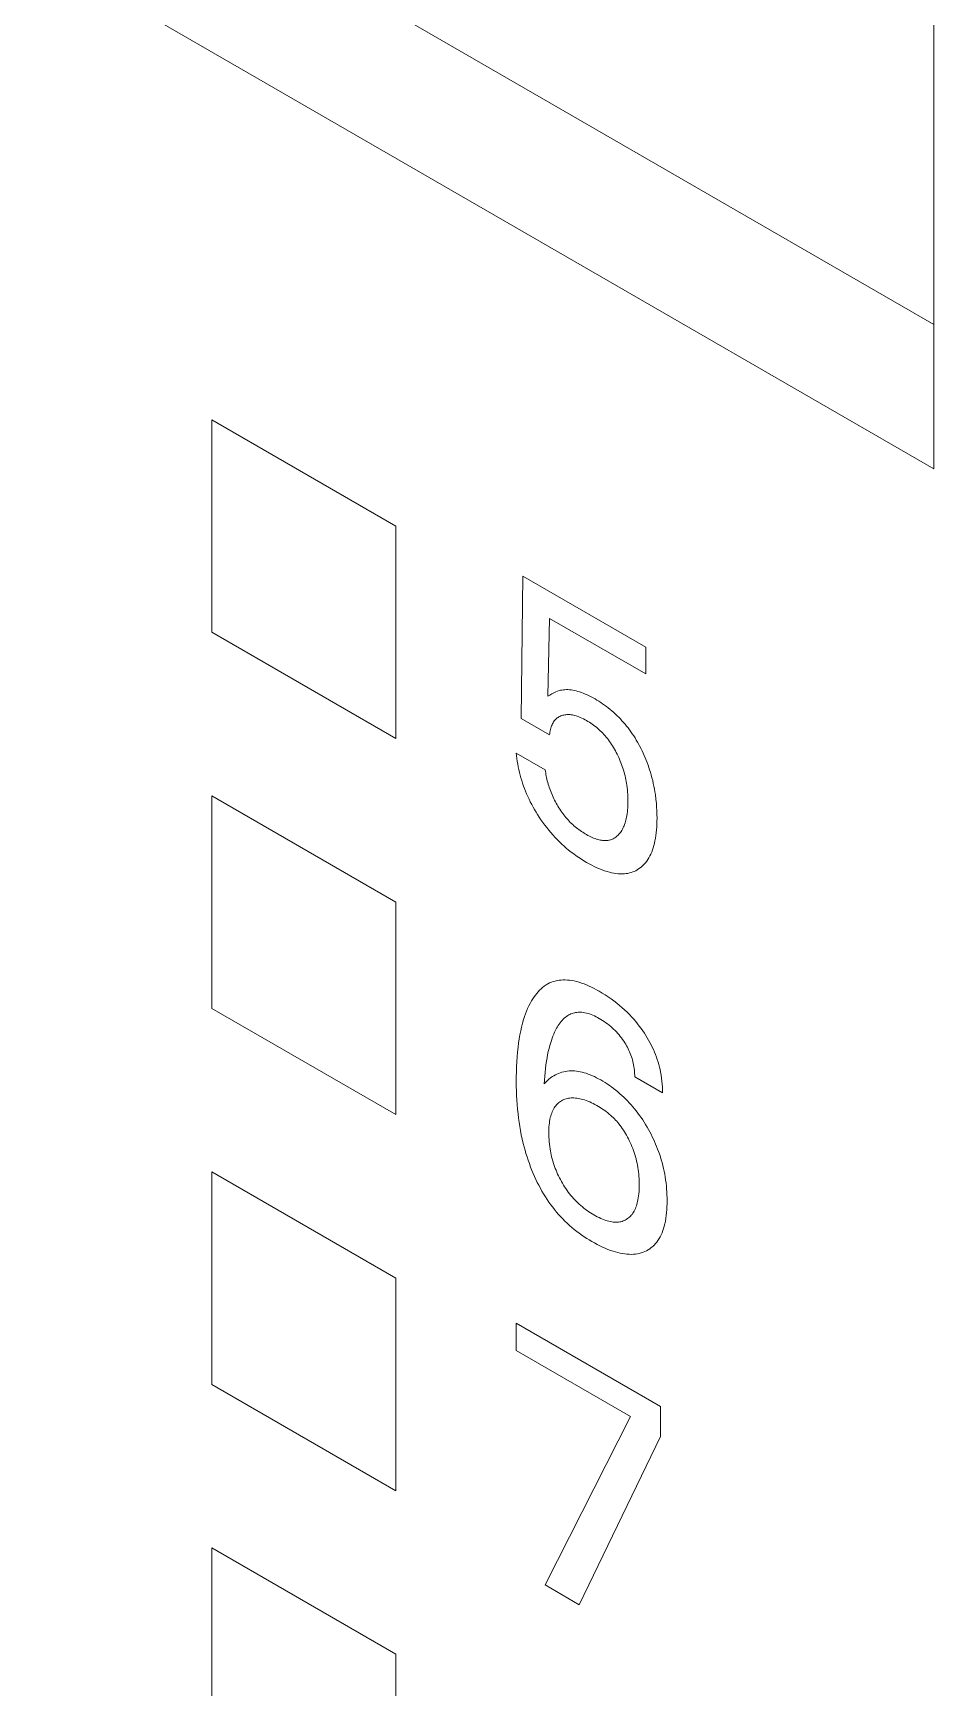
# Model space of a CAD drawing. Header units: inches. Extents: x 67578 to 72421, y -34894 to -31675.
# Drawn here: x 70354.64 to 70361.79, y -33409.98 to -33396.83 of the extents above; entities that cross this region are included whole.
import ezdxf

# ---------------------------------------------------------------- set-up
doc = ezdxf.new("R2010")
doc.units = ezdxf.units.IN
doc.header["$MEASUREMENT"] = 0

# ---------------------------------------------------------------- blocks, each defined once
blk = doc.blocks.new('ET200S')
at = {"lineweight": 0}
for p, q in [((96.5232, 6.1033), (96.5232, -33.0888)), ((88.587, -27.7864), (96.5232, -32.3683)), ((96.5232, -33.0888), (88.3207, -28.3532)), ((93.8362, -33.3746), (92.917, -32.8439)), ((92.917, -32.8439), (92.917, -33.9054)), ((93.8362, -34.4361), (93.8362, -33.3746)), ((94.4613, -34.3361), (94.4703, -33.6252)), ((94.4703, -33.6252), (95.0845, -33.9798)), ((94.6034, -33.8357), (94.5951, -34.225)), ((95.0845, -34.1134), (94.6034, -33.8357)), ((92.917, -33.9054), (93.8362, -34.4361)), ((95.0845, -33.9798), (95.0845, -34.1134)), ((94.6247, -34.2077), (94.6154, -34.2126)), ((94.6342, -34.2032), (94.6247, -34.2077)), ((94.6427, -34.1997), (94.6342, -34.2032)), ((94.6515, -34.1968), (94.6427, -34.1997)), ((94.6583, -34.195), (94.6515, -34.1968)), ((94.6654, -34.1936), (94.6583, -34.195)), ((94.6726, -34.1925), (94.6654, -34.1936)), ((94.6799, -34.1919), (94.6726, -34.1925)), ((94.6874, -34.1916), (94.6799, -34.1919)), ((94.695, -34.1917), (94.6874, -34.1916)), ((94.7028, -34.1921), (94.695, -34.1917)), ((94.711, -34.193), (94.7028, -34.1921)), ((94.7194, -34.1943), (94.711, -34.193)), ((94.7278, -34.1959), (94.7194, -34.1943)), ((94.7364, -34.198), (94.7278, -34.1959)), ((94.745, -34.2003), (94.7364, -34.198)), ((94.7537, -34.203), (94.745, -34.2003)), ((94.7624, -34.206), (94.7537, -34.203)), ((94.772, -34.2097), (94.7624, -34.206)), ((94.7817, -34.2137), (94.772, -34.2097)), ((94.6051, -34.2186), (94.5951, -34.225)), ((94.6154, -34.2126), (94.6051, -34.2186)), ((94.7914, -34.218), (94.7817, -34.2137)), ((94.8011, -34.2227), (94.7914, -34.218)), ((94.8108, -34.2277), (94.8011, -34.2227)), ((94.8206, -34.2329), (94.8108, -34.2277)), ((94.8304, -34.2384), (94.8206, -34.2329)), ((94.8399, -34.244), (94.8304, -34.2384)), ((94.8494, -34.2499), (94.8399, -34.244)), ((94.8589, -34.256), (94.8494, -34.2499)), ((94.8683, -34.2624), (94.8589, -34.256)), ((94.8778, -34.269), (94.8683, -34.2624)), ((94.8872, -34.2759), (94.8778, -34.269)), ((94.8966, -34.2831), (94.8872, -34.2759)), ((94.9059, -34.2906), (94.8966, -34.2831)), ((94.9152, -34.2983), (94.9059, -34.2906)), ((94.6034, -34.4181), (94.4613, -34.3361)), ((94.6113, -34.3782), (94.6135, -34.3723)), ((94.6135, -34.3723), (94.6157, -34.3669)), ((94.6157, -34.3669), (94.6182, -34.3618)), ((94.6182, -34.3618), (94.6209, -34.3569)), ((94.6209, -34.3569), (94.6238, -34.3523)), ((94.6238, -34.3523), (94.6269, -34.3479)), ((94.6269, -34.3479), (94.6302, -34.3438)), ((94.6302, -34.3438), (94.6338, -34.34)), ((94.6338, -34.34), (94.6376, -34.3365)), ((94.6376, -34.3365), (94.6416, -34.3332)), ((94.6416, -34.3332), (94.6458, -34.3303)), ((94.6458, -34.3303), (94.6502, -34.3276)), ((94.6502, -34.3276), (94.6547, -34.3252)), ((94.6547, -34.3252), (94.6594, -34.3232)), ((94.6594, -34.3232), (94.6643, -34.3213)), ((94.6643, -34.3213), (94.6691, -34.3198)), ((94.6691, -34.3198), (94.674, -34.3185)), ((94.674, -34.3185), (94.6791, -34.3175)), ((94.6791, -34.3175), (94.6843, -34.3168)), ((94.6843, -34.3168), (94.6896, -34.3163)), ((94.6896, -34.3163), (94.6949, -34.3161)), ((94.6949, -34.3161), (94.7004, -34.3162)), ((94.7004, -34.3162), (94.7061, -34.3165)), ((94.7061, -34.3165), (94.7119, -34.3172)), ((94.7119, -34.3172), (94.7177, -34.3181)), ((94.7177, -34.3181), (94.7237, -34.3193)), ((94.7237, -34.3193), (94.7296, -34.3208)), ((94.7296, -34.3208), (94.7357, -34.3225)), ((94.7357, -34.3225), (94.7418, -34.3244)), ((94.7418, -34.3244), (94.7494, -34.3272)), ((94.7494, -34.3272), (94.7571, -34.3303)), ((94.7571, -34.3303), (94.7649, -34.3338)), ((94.7649, -34.3338), (94.7727, -34.3376)), ((94.7727, -34.3376), (94.7805, -34.3417)), ((94.7805, -34.3417), (94.7883, -34.3461)), ((94.7883, -34.3461), (94.7953, -34.3502)), ((94.7953, -34.3502), (94.8023, -34.3546)), ((94.8023, -34.3546), (94.8093, -34.3592)), ((94.8093, -34.3592), (94.8163, -34.364)), ((94.8163, -34.364), (94.8233, -34.369)), ((94.8233, -34.369), (94.8302, -34.3743)), ((94.8302, -34.3743), (94.8371, -34.3798)), ((94.9243, -34.3064), (94.9152, -34.2983)), ((94.9326, -34.314), (94.9243, -34.3064)), ((94.9409, -34.3218), (94.9326, -34.314)), ((94.949, -34.3299), (94.9409, -34.3218)), ((94.9571, -34.3382), (94.949, -34.3299)), ((94.965, -34.3468), (94.9571, -34.3382)), ((94.9728, -34.3555), (94.965, -34.3468)), ((94.9805, -34.3645), (94.9728, -34.3555)), ((94.9881, -34.3737), (94.9805, -34.3645)), ((94.9955, -34.3831), (94.9881, -34.3737)), ((94.6034, -34.4181), (94.6041, -34.411)), ((94.6041, -34.411), (94.605, -34.4041)), ((94.605, -34.4041), (94.6062, -34.3973)), ((94.6062, -34.3973), (94.6077, -34.3907)), ((94.6077, -34.3907), (94.6094, -34.3844)), ((94.6094, -34.3844), (94.6113, -34.3782)), ((94.8371, -34.3798), (94.844, -34.3856)), ((94.844, -34.3856), (94.8508, -34.3916)), ((94.8508, -34.3916), (94.8569, -34.3973)), ((94.8569, -34.3973), (94.863, -34.4032)), ((94.863, -34.4032), (94.869, -34.4094)), ((94.869, -34.4094), (94.8749, -34.4157)), ((94.8749, -34.4157), (94.8808, -34.4222)), ((94.8808, -34.4222), (94.8865, -34.4289)), ((94.8865, -34.4289), (94.8921, -34.4358)), ((94.8921, -34.4358), (94.8975, -34.4428)), ((94.8975, -34.4428), (94.9029, -34.45)), ((94.9029, -34.45), (94.9081, -34.4575)), ((94.9081, -34.4575), (94.9132, -34.4651)), ((95.0028, -34.3927), (94.9955, -34.3831)), ((95.0099, -34.4026), (95.0028, -34.3927)), ((95.0168, -34.4126), (95.0099, -34.4026)), ((95.0236, -34.4228), (95.0168, -34.4126)), ((95.0302, -34.4331), (95.0236, -34.4228)), ((95.0366, -34.4436), (95.0302, -34.4331)), ((95.0428, -34.4542), (95.0366, -34.4436)), ((95.0488, -34.4649), (95.0428, -34.4542)), ((94.4372, -34.5088), (94.5823, -34.5926)), ((94.4372, -34.5088), (94.4385, -34.5222)), ((94.4385, -34.5222), (94.44, -34.5357)), ((94.44, -34.5357), (94.4419, -34.5494)), ((94.9132, -34.4651), (94.9182, -34.4729)), ((94.9182, -34.4729), (94.923, -34.4807)), ((94.923, -34.4807), (94.9276, -34.4887)), ((94.9276, -34.4887), (94.9321, -34.4968)), ((94.9321, -34.4968), (94.9365, -34.5049)), ((94.9365, -34.5049), (94.9406, -34.5131)), ((94.9406, -34.5131), (94.9446, -34.5214)), ((94.9446, -34.5214), (94.9488, -34.5303)), ((94.9488, -34.5303), (94.9528, -34.5393)), ((94.9528, -34.5393), (94.9565, -34.5483)), ((95.0546, -34.4757), (95.0488, -34.4649)), ((95.0603, -34.4866), (95.0546, -34.4757)), ((95.0657, -34.4975), (95.0603, -34.4866)), ((95.0712, -34.5092), (95.0657, -34.4975)), ((95.0765, -34.5209), (95.0712, -34.5092)), ((95.0815, -34.5327), (95.0765, -34.5209)), ((95.0863, -34.5445), (95.0815, -34.5327)), ((94.4419, -34.5494), (94.4442, -34.5632)), ((94.4442, -34.5632), (94.4468, -34.5772)), ((94.4468, -34.5772), (94.4497, -34.5912)), ((94.4497, -34.5912), (94.453, -34.6053)), ((94.453, -34.6053), (94.4566, -34.6195)), ((94.4566, -34.6195), (94.4603, -34.6329)), ((94.5831, -34.6001), (94.5823, -34.5926)), ((94.5841, -34.6077), (94.5831, -34.6001)), ((94.5853, -34.6154), (94.5841, -34.6077)), ((94.5867, -34.6232), (94.5853, -34.6154)), ((94.5883, -34.631), (94.5867, -34.6232)), ((94.9565, -34.5483), (94.9601, -34.5573)), ((94.9601, -34.5573), (94.9635, -34.5663)), ((94.9635, -34.5663), (94.9668, -34.5754)), ((94.9668, -34.5754), (94.9698, -34.5844)), ((94.9698, -34.5844), (94.9726, -34.5934)), ((94.9726, -34.5934), (94.9754, -34.603)), ((94.9754, -34.603), (94.978, -34.6125)), ((94.978, -34.6125), (94.9804, -34.622)), ((94.9804, -34.622), (94.9826, -34.6314)), ((95.0909, -34.5563), (95.0863, -34.5445)), ((95.0953, -34.5682), (95.0909, -34.5563)), ((95.0994, -34.58), (95.0953, -34.5682)), ((95.1033, -34.5918), (95.0994, -34.58)), ((95.107, -34.6037), (95.1033, -34.5918)), ((95.1112, -34.6179), (95.107, -34.6037)), ((95.115, -34.632), (95.1112, -34.6179)), ((94.4603, -34.6329), (94.4643, -34.6462)), ((94.4643, -34.6462), (94.4686, -34.6595)), ((94.4686, -34.6595), (94.4732, -34.6729)), ((94.4732, -34.6729), (94.4781, -34.6862)), ((94.4781, -34.6862), (94.4833, -34.6995)), ((94.4833, -34.6995), (94.4889, -34.7128)), ((94.5901, -34.639), (94.5883, -34.631)), ((94.592, -34.647), (94.5901, -34.639)), ((94.5942, -34.6551), (94.592, -34.647)), ((94.5965, -34.6632), (94.5942, -34.6551)), ((94.599, -34.6713), (94.5965, -34.6632)), ((94.6017, -34.6795), (94.599, -34.6713)), ((94.6045, -34.6876), (94.6017, -34.6795)), ((94.6076, -34.6958), (94.6045, -34.6876)), ((94.6107, -34.704), (94.6076, -34.6958)), ((94.6141, -34.7122), (94.6107, -34.704)), ((94.9826, -34.6314), (94.9846, -34.6409)), ((94.9846, -34.6409), (94.9864, -34.6502)), ((94.9864, -34.6502), (94.988, -34.6595)), ((94.988, -34.6595), (94.9894, -34.6688)), ((94.9894, -34.6688), (94.991, -34.6804)), ((94.991, -34.6804), (94.9922, -34.6918)), ((94.9922, -34.6918), (94.9933, -34.7032)), ((94.9933, -34.7032), (94.994, -34.7145)), ((95.1185, -34.6461), (95.115, -34.632)), ((95.1217, -34.6601), (95.1185, -34.6461)), ((95.1247, -34.6741), (95.1217, -34.6601)), ((95.1273, -34.688), (95.1247, -34.6741)), ((95.1297, -34.7018), (95.1273, -34.688)), ((95.1318, -34.7155), (95.1297, -34.7018)), ((93.8362, -35.2526), (92.917, -34.7219)), ((92.917, -34.7219), (92.917, -35.7833)), ((94.4889, -34.7128), (94.4947, -34.726)), ((94.4947, -34.726), (94.5009, -34.7392)), ((94.5009, -34.7392), (94.5073, -34.7523)), ((94.5073, -34.7523), (94.5141, -34.7653)), ((94.5141, -34.7653), (94.5211, -34.7781)), ((94.5211, -34.7781), (94.5283, -34.7909)), ((94.6176, -34.7203), (94.6141, -34.7122)), ((94.6212, -34.7284), (94.6176, -34.7203)), ((94.6249, -34.7362), (94.6212, -34.7284)), ((94.6288, -34.744), (94.6249, -34.7362)), ((94.6327, -34.7517), (94.6288, -34.744)), ((94.6368, -34.7593), (94.6327, -34.7517)), ((94.6411, -34.7668), (94.6368, -34.7593)), ((94.6454, -34.7743), (94.6411, -34.7668)), ((94.6499, -34.7817), (94.6454, -34.7743)), ((94.6545, -34.7889), (94.6499, -34.7817)), ((94.6593, -34.7961), (94.6545, -34.7889)), ((94.994, -34.7814), (94.9931, -34.7923)), ((94.994, -34.7145), (94.9946, -34.7256)), ((94.9946, -34.7702), (94.994, -34.7814)), ((94.9946, -34.7256), (94.9949, -34.7366)), ((94.9949, -34.7589), (94.9946, -34.7702)), ((94.9949, -34.7366), (94.995, -34.7475)), ((94.995, -34.7475), (94.9949, -34.7589)), ((95.1349, -34.7397), (95.1318, -34.7155)), ((95.1369, -34.7588), (95.1349, -34.7397)), ((95.1383, -34.7776), (95.1369, -34.7588)), ((95.1393, -34.7963), (95.1383, -34.7776)), ((94.5283, -34.7909), (94.5358, -34.8035)), ((94.5358, -34.8035), (94.5436, -34.816)), ((94.5436, -34.816), (94.5515, -34.8283)), ((94.5515, -34.8283), (94.5606, -34.8418)), ((94.5606, -34.8418), (94.57, -34.8551)), ((94.57, -34.8551), (94.5795, -34.8681)), ((94.5795, -34.8681), (94.5893, -34.8809)), ((94.6641, -34.8031), (94.6593, -34.7961)), ((94.669, -34.81), (94.6641, -34.8031)), ((94.6741, -34.8167), (94.669, -34.81)), ((94.6793, -34.8233), (94.6741, -34.8167)), ((94.6845, -34.8298), (94.6793, -34.8233)), ((94.6899, -34.836), (94.6845, -34.8298)), ((94.6956, -34.8423), (94.6899, -34.836)), ((94.7014, -34.8485), (94.6956, -34.8423)), ((94.7072, -34.8544), (94.7014, -34.8485)), ((94.7132, -34.8602), (94.7072, -34.8544)), ((94.7192, -34.8657), (94.7132, -34.8602)), ((94.7253, -34.8711), (94.7192, -34.8657)), ((94.7315, -34.8763), (94.7253, -34.8711)), ((94.9757, -34.8711), (94.973, -34.8775)), ((94.9783, -34.8644), (94.9757, -34.8711)), ((94.9806, -34.8575), (94.9783, -34.8644)), ((94.9828, -34.8504), (94.9806, -34.8575)), ((94.9847, -34.8432), (94.9828, -34.8504)), ((94.9865, -34.8358), (94.9847, -34.8432)), ((94.9881, -34.8282), (94.9865, -34.8358)), ((94.9895, -34.8205), (94.9881, -34.8282)), ((94.9909, -34.8113), (94.9895, -34.8205)), ((94.9921, -34.8019), (94.9909, -34.8113)), ((94.9931, -34.7923), (94.9921, -34.8019)), ((95.1387, -34.8774), (95.1395, -34.8628)), ((95.1399, -34.8148), (95.1393, -34.7963)), ((95.1395, -34.8628), (95.1399, -34.848)), ((95.1401, -34.833), (95.1399, -34.8148)), ((95.1399, -34.848), (95.1401, -34.833)), ((94.5893, -34.8809), (94.5993, -34.8934)), ((94.5993, -34.8934), (94.6095, -34.9055)), ((94.6095, -34.9055), (94.6199, -34.9174)), ((94.6199, -34.9174), (94.6308, -34.9293)), ((94.6308, -34.9293), (94.6418, -34.9408)), ((94.6418, -34.9408), (94.653, -34.9519)), ((94.653, -34.9519), (94.6643, -34.9627)), ((94.7377, -34.8814), (94.7315, -34.8763)), ((94.7439, -34.8862), (94.7377, -34.8814)), ((94.7502, -34.8909), (94.7439, -34.8862)), ((94.7565, -34.8954), (94.7502, -34.8909)), ((94.7629, -34.8997), (94.7565, -34.8954)), ((94.7692, -34.9039), (94.7629, -34.8997)), ((94.7756, -34.9079), (94.7692, -34.9039)), ((94.7819, -34.9118), (94.7756, -34.9079)), ((94.7883, -34.9155), (94.7819, -34.9118)), ((94.7954, -34.9194), (94.7883, -34.9155)), ((94.8025, -34.9232), (94.7954, -34.9194)), ((94.8096, -34.9267), (94.8025, -34.9232)), ((94.8166, -34.93), (94.8096, -34.9267)), ((94.8236, -34.933), (94.8166, -34.93)), ((94.8306, -34.9357), (94.8236, -34.933)), ((94.8375, -34.9381), (94.8306, -34.9357)), ((94.8444, -34.9403), (94.8375, -34.9381)), ((94.8512, -34.9421), (94.8444, -34.9403)), ((94.8567, -34.9433), (94.8512, -34.9421)), ((94.8623, -34.9442), (94.8567, -34.9433)), ((94.8677, -34.945), (94.8623, -34.9442)), ((94.8731, -34.9455), (94.8677, -34.945)), ((94.8784, -34.9457), (94.8731, -34.9455)), ((94.8837, -34.9457), (94.8784, -34.9457)), ((94.8888, -34.9454), (94.8837, -34.9457)), ((94.8938, -34.9449), (94.8888, -34.9454)), ((94.8987, -34.9441), (94.8938, -34.9449)), ((94.9036, -34.9431), (94.8987, -34.9441)), ((94.9083, -34.9417), (94.9036, -34.9431)), ((94.913, -34.9401), (94.9083, -34.9417)), ((94.9175, -34.9382), (94.913, -34.9401)), ((94.9219, -34.9361), (94.9175, -34.9382)), ((94.9261, -34.9337), (94.9219, -34.9361)), ((94.9302, -34.9311), (94.9261, -34.9337)), ((94.9342, -34.9282), (94.9302, -34.9311)), ((94.9381, -34.9252), (94.9342, -34.9282)), ((94.9418, -34.9219), (94.9381, -34.9252)), ((94.9454, -34.9185), (94.9418, -34.9219)), ((94.9495, -34.9142), (94.9454, -34.9185)), ((94.9534, -34.9096), (94.9495, -34.9142)), ((94.9571, -34.9049), (94.9534, -34.9096)), ((94.9607, -34.8998), (94.9571, -34.9049)), ((94.964, -34.8946), (94.9607, -34.8998)), ((94.9672, -34.8891), (94.964, -34.8946)), ((94.9702, -34.8834), (94.9672, -34.8891)), ((94.973, -34.8775), (94.9702, -34.8834)), ((95.1273, -34.9587), (95.1299, -34.9469)), ((95.1299, -34.9469), (95.1324, -34.9336)), ((95.1324, -34.9336), (95.1345, -34.9199)), ((95.1345, -34.9199), (95.1363, -34.906)), ((95.1363, -34.906), (95.1377, -34.8919)), ((95.1377, -34.8919), (95.1387, -34.8774)), ((94.6643, -34.9627), (94.6757, -34.9731)), ((94.6757, -34.9731), (94.6872, -34.9831)), ((94.6872, -34.9831), (94.6988, -34.9928)), ((94.6988, -34.9928), (94.7115, -35.0028)), ((94.7115, -35.0028), (94.7242, -35.0124)), ((94.7242, -35.0124), (94.7369, -35.0216)), ((94.7369, -35.0216), (94.7497, -35.0304)), ((94.7497, -35.0304), (94.7626, -35.0387)), ((95.0941, -35.0402), (95.0993, -35.0317)), ((95.0993, -35.0317), (95.1044, -35.0224)), ((95.1044, -35.0224), (95.1091, -35.0127)), ((95.1091, -35.0127), (95.1135, -35.0026)), ((95.1135, -35.0026), (95.1174, -34.9921)), ((95.1174, -34.9921), (95.1211, -34.9813)), ((95.1211, -34.9813), (95.1244, -34.9701)), ((95.1244, -34.9701), (95.1273, -34.9587)), ((94.7626, -35.0387), (94.7754, -35.0467)), ((94.7754, -35.0467), (94.7883, -35.0544)), ((94.7883, -35.0544), (94.8012, -35.0617)), ((94.8012, -35.0617), (94.8141, -35.0686)), ((94.8141, -35.0686), (94.827, -35.0751)), ((94.827, -35.0751), (94.8398, -35.0811)), ((94.8398, -35.0811), (94.8527, -35.0867)), ((94.8527, -35.0867), (94.8654, -35.0918)), ((94.8654, -35.0918), (94.8781, -35.0964)), ((94.8781, -35.0964), (94.8907, -35.1005)), ((94.8907, -35.1005), (94.902, -35.1036)), ((94.902, -35.1036), (94.9132, -35.1063)), ((94.9132, -35.1063), (94.9243, -35.1085)), ((94.9243, -35.1085), (94.9352, -35.1102)), ((94.9352, -35.1102), (94.9461, -35.1114)), ((94.9461, -35.1114), (94.9567, -35.112)), ((94.9567, -35.112), (94.9671, -35.112)), ((94.9671, -35.112), (94.9774, -35.1115)), ((94.9774, -35.1115), (94.9861, -35.1105)), ((94.9861, -35.1105), (94.9946, -35.1091)), ((94.9946, -35.1091), (95.0029, -35.1073)), ((95.0029, -35.1073), (95.011, -35.105)), ((95.011, -35.105), (95.0189, -35.1023)), ((95.0189, -35.1023), (95.0266, -35.0992)), ((95.0266, -35.0992), (95.0341, -35.0957)), ((95.0341, -35.0957), (95.0414, -35.0917)), ((95.0414, -35.0917), (95.0484, -35.0873)), ((95.0484, -35.0873), (95.0559, -35.082)), ((95.0559, -35.082), (95.0631, -35.0762)), ((95.0631, -35.0762), (95.0699, -35.0699)), ((95.0699, -35.0699), (95.0765, -35.0631)), ((95.0765, -35.0631), (95.0827, -35.0559)), ((95.0827, -35.0559), (95.0886, -35.0482)), ((95.0886, -35.0482), (95.0941, -35.0402)), ((93.8362, -36.314), (93.8362, -35.2526)), ((94.5535, -35.6925), (94.5462, -35.7002)), ((94.5611, -35.6852), (94.5535, -35.6925)), ((94.569, -35.6784), (94.5611, -35.6852)), ((94.5772, -35.6721), (94.569, -35.6784)), ((94.5858, -35.6664), (94.5772, -35.6721)), ((94.5947, -35.6612), (94.5858, -35.6664)), ((94.6039, -35.6565), (94.5947, -35.6612)), ((94.6127, -35.6528), (94.6039, -35.6565)), ((94.6219, -35.6495), (94.6127, -35.6528)), ((94.6313, -35.6468), (94.6219, -35.6495)), ((94.641, -35.6446), (94.6313, -35.6468)), ((94.6509, -35.643), (94.641, -35.6446)), ((94.661, -35.6418), (94.6509, -35.643)), ((94.6713, -35.6413), (94.661, -35.6418)), ((94.6818, -35.6412), (94.6713, -35.6413)), ((94.6925, -35.6417), (94.6818, -35.6412)), ((94.7034, -35.6427), (94.6925, -35.6417)), ((94.7144, -35.6442), (94.7034, -35.6427)), ((94.7264, -35.6465), (94.7144, -35.6442)), ((94.7385, -35.6494), (94.7264, -35.6465)), ((94.7508, -35.6529), (94.7385, -35.6494)), ((94.7632, -35.6569), (94.7508, -35.6529)), ((94.7756, -35.6614), (94.7632, -35.6569)), ((94.7882, -35.6664), (94.7756, -35.6614)), ((94.8008, -35.6719), (94.7882, -35.6664)), ((94.8134, -35.6779), (94.8008, -35.6719)), ((94.8261, -35.6842), (94.8134, -35.6779)), ((94.8387, -35.6909), (94.8261, -35.6842)), ((94.8514, -35.698), (94.8387, -35.6909)), ((94.8662, -35.7067), (94.8514, -35.698)), ((94.4999, -35.7711), (94.494, -35.7839)), ((94.5062, -35.7586), (94.4999, -35.7711)), ((94.5129, -35.7465), (94.5062, -35.7586)), ((94.5199, -35.7349), (94.5129, -35.7465)), ((94.5261, -35.7257), (94.5199, -35.7349)), ((94.5325, -35.7168), (94.5261, -35.7257)), ((94.5392, -35.7083), (94.5325, -35.7168)), ((94.5462, -35.7002), (94.5392, -35.7083)), ((94.881, -35.7159), (94.8662, -35.7067)), ((94.8958, -35.7256), (94.881, -35.7159)), ((94.9104, -35.7358), (94.8958, -35.7256)), ((94.9251, -35.7465), (94.9104, -35.7358)), ((94.9396, -35.7577), (94.9251, -35.7465)), ((94.9525, -35.7682), (94.9396, -35.7577)), ((94.9652, -35.7791), (94.9525, -35.7682)), ((94.9779, -35.7905), (94.9652, -35.7791)), ((92.917, -35.7833), (93.8362, -36.314)), ((94.4687, -35.8576), (94.4639, -35.8767)), ((94.474, -35.839), (94.4687, -35.8576)), ((94.4785, -35.8247), (94.474, -35.839)), ((94.4833, -35.8108), (94.4785, -35.8247)), ((94.4885, -35.7972), (94.4833, -35.8108)), ((94.494, -35.7839), (94.4885, -35.7972)), ((94.647, -35.8685), (94.6514, -35.8619)), ((94.6514, -35.8619), (94.656, -35.8555)), ((94.656, -35.8555), (94.6608, -35.8493)), ((94.6608, -35.8493), (94.6658, -35.8435)), ((94.6658, -35.8435), (94.6711, -35.8379)), ((94.6711, -35.8379), (94.6766, -35.8327)), ((94.6766, -35.8327), (94.6823, -35.8278)), ((94.6823, -35.8278), (94.6882, -35.8233)), ((94.6882, -35.8233), (94.6944, -35.8192)), ((94.6944, -35.8192), (94.6995, -35.8162)), ((94.6995, -35.8162), (94.7048, -35.8134)), ((94.7048, -35.8134), (94.7102, -35.811)), ((94.7102, -35.811), (94.7158, -35.8088)), ((94.7158, -35.8088), (94.7215, -35.8069)), ((94.7215, -35.8069), (94.7274, -35.8054)), ((94.7274, -35.8054), (94.7334, -35.8041)), ((94.7334, -35.8041), (94.7396, -35.8032)), ((94.7396, -35.8032), (94.7458, -35.8026)), ((94.7458, -35.8026), (94.7522, -35.8023)), ((94.7522, -35.8023), (94.7587, -35.8024)), ((94.7587, -35.8024), (94.7653, -35.8028)), ((94.7653, -35.8028), (94.7728, -35.8037)), ((94.7728, -35.8037), (94.7803, -35.805)), ((94.7803, -35.805), (94.788, -35.8068)), ((94.788, -35.8068), (94.7957, -35.8089)), ((94.7957, -35.8089), (94.8036, -35.8114)), ((94.8036, -35.8114), (94.8114, -35.8143)), ((94.8114, -35.8143), (94.8194, -35.8175)), ((94.8194, -35.8175), (94.8274, -35.821)), ((94.8274, -35.821), (94.8354, -35.8249)), ((94.8354, -35.8249), (94.8434, -35.829)), ((94.8434, -35.829), (94.8514, -35.8334)), ((94.8514, -35.8334), (94.8599, -35.8384)), ((94.8599, -35.8384), (94.8683, -35.8436)), ((94.8683, -35.8436), (94.8767, -35.8492)), ((94.8767, -35.8492), (94.8851, -35.8551)), ((94.8851, -35.8551), (94.8934, -35.8612)), ((94.8934, -35.8612), (94.9017, -35.8678)), ((94.9904, -35.8023), (94.9779, -35.7905)), ((95.0027, -35.8146), (94.9904, -35.8023)), ((95.0148, -35.8274), (95.0027, -35.8146)), ((95.0243, -35.838), (95.0148, -35.8274)), ((95.0335, -35.8488), (95.0243, -35.838)), ((95.0427, -35.86), (95.0335, -35.8488)), ((95.0516, -35.8714), (95.0427, -35.86)), ((94.4522, -35.9362), (94.4491, -35.9568)), ((94.4556, -35.916), (94.4522, -35.9362)), ((94.4595, -35.8962), (94.4556, -35.916)), ((94.4639, -35.8767), (94.4595, -35.8962)), ((94.609, -35.9543), (94.6126, -35.9433)), ((94.6126, -35.9433), (94.6163, -35.9325)), ((94.6163, -35.9325), (94.6203, -35.922)), ((94.6203, -35.922), (94.6245, -35.9117)), ((94.6245, -35.9117), (94.6289, -35.9017)), ((94.6289, -35.9017), (94.6337, -35.8919)), ((94.6337, -35.8919), (94.6387, -35.8825)), ((94.6387, -35.8825), (94.6427, -35.8754)), ((94.6427, -35.8754), (94.647, -35.8685)), ((94.9017, -35.8678), (94.909, -35.8738)), ((94.909, -35.8738), (94.9163, -35.8801)), ((94.9163, -35.8801), (94.9234, -35.8868)), ((94.9234, -35.8868), (94.9305, -35.8936)), ((94.9305, -35.8936), (94.9375, -35.9008)), ((94.9375, -35.9008), (94.9443, -35.9083)), ((94.9443, -35.9083), (94.9505, -35.9155)), ((94.9505, -35.9155), (94.9566, -35.923)), ((94.9566, -35.923), (94.9625, -35.9307)), ((94.9625, -35.9307), (94.9683, -35.9386)), ((94.9683, -35.9386), (94.9739, -35.9467)), ((95.0603, -35.8831), (95.0516, -35.8714)), ((95.0687, -35.895), (95.0603, -35.8831)), ((95.0769, -35.9072), (95.0687, -35.895)), ((95.0842, -35.9185), (95.0769, -35.9072)), ((95.0912, -35.93), (95.0842, -35.9185)), ((95.098, -35.9416), (95.0912, -35.93)), ((95.1045, -35.9534), (95.098, -35.9416)), ((94.4417, -36.0256), (94.44, -36.0501)), ((94.4438, -36.0015), (94.4417, -36.0256)), ((94.4464, -35.9776), (94.4438, -36.0015)), ((94.4491, -35.9568), (94.4464, -35.9776)), ((94.5909, -36.0309), (94.5939, -36.015)), ((94.5939, -36.015), (94.5972, -35.9994)), ((94.5972, -35.9994), (94.6008, -35.9841)), ((94.6008, -35.9841), (94.6048, -35.969)), ((94.6048, -35.969), (94.609, -35.9543)), ((94.9739, -35.9467), (94.9792, -35.9549)), ((94.9792, -35.9549), (94.9838, -35.9623)), ((94.9838, -35.9623), (94.9881, -35.9698)), ((94.9881, -35.9698), (94.9923, -35.9775)), ((94.9923, -35.9775), (94.9962, -35.9851)), ((94.9962, -35.9851), (95, -35.9929)), ((95, -35.9929), (95.0035, -36.0007)), ((95.0035, -36.0007), (95.0068, -36.0086)), ((95.0068, -36.0086), (95.0099, -36.0167)), ((95.0099, -36.0167), (95.0128, -36.0248)), ((95.0128, -36.0248), (95.0154, -36.033)), ((95.1107, -35.9653), (95.1045, -35.9534)), ((95.1166, -35.9773), (95.1107, -35.9653)), ((95.1222, -35.9893), (95.1166, -35.9773)), ((95.1275, -36.0015), (95.1222, -35.9893)), ((95.1325, -36.0139), (95.1275, -36.0015)), ((95.1371, -36.0263), (95.1325, -36.0139)), ((95.1414, -36.0388), (95.1371, -36.0263)), ((94.4378, -36.0999), (94.4373, -36.1252)), ((94.4387, -36.0749), (94.4378, -36.0999)), ((94.44, -36.0501), (94.4387, -36.0749)), ((94.5792, -36.1221), (94.581, -36.103)), ((94.581, -36.103), (94.5831, -36.0841)), ((94.5831, -36.0841), (94.5855, -36.0654)), ((94.5855, -36.0654), (94.5882, -36.047)), ((94.5882, -36.047), (94.5909, -36.0309)), ((94.6406, -36.1113), (94.6326, -36.1152)), ((94.6487, -36.1078), (94.6406, -36.1113)), ((94.657, -36.1047), (94.6487, -36.1078)), ((94.6655, -36.102), (94.657, -36.1047)), ((94.6743, -36.0997), (94.6655, -36.102)), ((94.6832, -36.0979), (94.6743, -36.0997)), ((94.6918, -36.0966), (94.6832, -36.0979)), ((94.7006, -36.0957), (94.6918, -36.0966)), ((94.7096, -36.0953), (94.7006, -36.0957)), ((94.7187, -36.0953), (94.7096, -36.0953)), ((94.7279, -36.0957), (94.7187, -36.0953)), ((94.7373, -36.0966), (94.7279, -36.0957)), ((94.7468, -36.0979), (94.7373, -36.0966)), ((94.7564, -36.0996), (94.7468, -36.0979)), ((94.7662, -36.1018), (94.7564, -36.0996)), ((94.7762, -36.1045), (94.7662, -36.1018)), ((94.7864, -36.1076), (94.7762, -36.1045)), ((94.7966, -36.1112), (94.7864, -36.1076)), ((94.8069, -36.1152), (94.7966, -36.1112)), ((95.0154, -36.033), (95.0177, -36.0411)), ((95.0177, -36.0411), (95.0198, -36.0492)), ((95.0198, -36.0492), (95.0217, -36.0573)), ((95.0217, -36.0573), (95.0233, -36.0653)), ((95.0233, -36.0653), (95.0249, -36.0742)), ((95.0249, -36.0742), (95.0262, -36.083)), ((95.0262, -36.083), (95.0272, -36.0917)), ((95.0272, -36.0917), (95.028, -36.1003)), ((95.028, -36.1003), (95.0285, -36.1087)), ((95.0285, -36.1087), (95.0288, -36.117)), ((95.1454, -36.0513), (95.1414, -36.0388)), ((95.149, -36.0637), (95.1454, -36.0513)), ((95.1522, -36.0762), (95.149, -36.0637)), ((95.1552, -36.0885), (95.1522, -36.0762)), ((95.1578, -36.1009), (95.1552, -36.0885)), ((95.1607, -36.1164), (95.1578, -36.1009)), ((94.4373, -36.1252), (94.4372, -36.1507)), ((94.4372, -36.1507), (94.4374, -36.173)), ((94.4374, -36.173), (94.4379, -36.1954)), ((94.5763, -36.1607), (94.5776, -36.1413)), ((94.5811, -36.1549), (94.5763, -36.1607)), ((94.5776, -36.1413), (94.5792, -36.1221)), ((94.5861, -36.1494), (94.5811, -36.1549)), ((94.5974, -36.1389), (94.5861, -36.1494)), ((94.6101, -36.129), (94.5974, -36.1389)), ((94.6174, -36.124), (94.6101, -36.129)), ((94.6249, -36.1194), (94.6174, -36.124)), ((94.6326, -36.1152), (94.6249, -36.1194)), ((94.8172, -36.1196), (94.8069, -36.1152)), ((94.8276, -36.1243), (94.8172, -36.1196)), ((94.8381, -36.1295), (94.8276, -36.1243)), ((94.8485, -36.1349), (94.8381, -36.1295)), ((94.8589, -36.1407), (94.8485, -36.1349)), ((94.8697, -36.147), (94.8589, -36.1407)), ((94.8805, -36.1536), (94.8697, -36.147)), ((94.8913, -36.1605), (94.8805, -36.1536)), ((94.902, -36.1678), (94.8913, -36.1605)), ((94.9127, -36.1754), (94.902, -36.1678)), ((94.9234, -36.1834), (94.9127, -36.1754)), ((94.934, -36.1917), (94.9234, -36.1834)), ((94.9445, -36.2003), (94.934, -36.1917)), ((95.0288, -36.117), (95.0288, -36.1251)), ((95.1679, -36.2054), (95.0288, -36.1251)), ((95.1631, -36.1319), (95.1607, -36.1164)), ((95.165, -36.1471), (95.1631, -36.1319)), ((95.1664, -36.1621), (95.165, -36.1471)), ((95.1673, -36.1768), (95.1664, -36.1621)), ((95.1678, -36.1913), (95.1673, -36.1768)), ((95.1679, -36.2054), (95.1678, -36.1913)), ((94.4379, -36.1954), (94.4388, -36.2181)), ((94.4388, -36.2181), (94.44, -36.2409)), ((94.44, -36.2409), (94.4415, -36.2639)), ((94.4415, -36.2639), (94.4435, -36.2871)), ((94.6265, -36.2807), (94.6303, -36.2749)), ((94.6303, -36.2749), (94.6343, -36.2696)), ((94.6343, -36.2696), (94.6386, -36.2646)), ((94.6386, -36.2646), (94.6431, -36.26)), ((94.6431, -36.26), (94.6478, -36.2557)), ((94.6478, -36.2557), (94.6527, -36.2517)), ((94.6527, -36.2517), (94.6579, -36.2481)), ((94.6579, -36.2481), (94.6632, -36.2448)), ((94.6632, -36.2448), (94.6688, -36.2418)), ((94.6688, -36.2418), (94.6744, -36.2392)), ((94.6744, -36.2392), (94.6802, -36.237)), ((94.6802, -36.237), (94.6862, -36.235)), ((94.6862, -36.235), (94.6924, -36.2334)), ((94.6924, -36.2334), (94.6987, -36.2322)), ((94.6987, -36.2322), (94.7051, -36.2313)), ((94.7051, -36.2313), (94.7117, -36.2307)), ((94.7117, -36.2307), (94.7184, -36.2304)), ((94.7184, -36.2304), (94.7255, -36.2306)), ((94.7255, -36.2306), (94.7327, -36.2311)), ((94.7327, -36.2311), (94.7401, -36.2319)), ((94.7401, -36.2319), (94.7475, -36.2331)), ((94.7475, -36.2331), (94.755, -36.2346)), ((94.755, -36.2346), (94.7626, -36.2364)), ((94.7626, -36.2364), (94.7703, -36.2385)), ((94.7703, -36.2385), (94.778, -36.2409)), ((94.778, -36.2409), (94.7866, -36.2438)), ((94.7866, -36.2438), (94.7952, -36.2471)), ((94.7952, -36.2471), (94.8039, -36.2507)), ((94.8039, -36.2507), (94.8126, -36.2546)), ((94.8126, -36.2546), (94.8214, -36.2588)), ((94.8214, -36.2588), (94.8301, -36.2633)), ((94.8301, -36.2633), (94.8389, -36.268)), ((94.8389, -36.268), (94.8477, -36.2731)), ((94.8477, -36.2731), (94.8555, -36.2778)), ((94.955, -36.2093), (94.9445, -36.2003)), ((94.9645, -36.2178), (94.955, -36.2093)), ((94.974, -36.2266), (94.9645, -36.2178)), ((94.9833, -36.2357), (94.974, -36.2266)), ((94.9925, -36.245), (94.9833, -36.2357)), ((95.0017, -36.2547), (94.9925, -36.245)), ((95.0107, -36.2645), (95.0017, -36.2547)), ((95.0195, -36.2747), (95.0107, -36.2645)), ((95.0282, -36.2851), (95.0195, -36.2747)), ((94.4435, -36.2871), (94.4459, -36.3105)), ((94.4459, -36.3105), (94.4484, -36.3311)), ((94.4484, -36.3311), (94.4513, -36.3519)), ((94.4513, -36.3519), (94.4546, -36.3728)), ((94.6014, -36.3651), (94.6025, -36.3558)), ((94.6025, -36.3558), (94.6038, -36.3466)), ((94.6038, -36.3466), (94.6054, -36.3377)), ((94.6054, -36.3377), (94.6073, -36.329)), ((94.6073, -36.329), (94.6093, -36.3213)), ((94.6093, -36.3213), (94.6115, -36.3139)), ((94.6115, -36.3139), (94.614, -36.3067)), ((94.614, -36.3067), (94.6167, -36.2998)), ((94.6167, -36.2998), (94.6197, -36.2931)), ((94.6197, -36.2931), (94.623, -36.2867)), ((94.623, -36.2867), (94.6265, -36.2807)), ((94.8555, -36.2778), (94.8632, -36.2827)), ((94.8632, -36.2827), (94.871, -36.2878)), ((94.871, -36.2878), (94.8787, -36.2932)), ((94.8787, -36.2932), (94.8864, -36.2989)), ((94.8864, -36.2989), (94.8941, -36.3049)), ((94.8941, -36.3049), (94.9017, -36.3111)), ((94.9017, -36.3111), (94.9092, -36.3177)), ((94.9092, -36.3177), (94.9153, -36.3232)), ((94.9153, -36.3232), (94.9213, -36.329)), ((94.9213, -36.329), (94.9272, -36.3349)), ((94.9272, -36.3349), (94.933, -36.3411)), ((94.933, -36.3411), (94.9387, -36.3474)), ((94.9387, -36.3474), (94.9444, -36.354)), ((94.9444, -36.354), (94.9499, -36.3606)), ((95.0367, -36.2958), (95.0282, -36.2851)), ((95.045, -36.3066), (95.0367, -36.2958)), ((95.0531, -36.3177), (95.045, -36.3066)), ((95.061, -36.329), (95.0531, -36.3177)), ((95.0687, -36.3405), (95.061, -36.329)), ((95.0762, -36.3521), (95.0687, -36.3405)), ((95.0834, -36.364), (95.0762, -36.3521)), ((94.4546, -36.3728), (94.4582, -36.3939)), ((94.4582, -36.3939), (94.4624, -36.415)), ((94.4624, -36.415), (94.4669, -36.4364)), ((94.4669, -36.4364), (94.472, -36.4578)), ((94.5996, -36.4041), (94.5997, -36.3942)), ((94.5997, -36.4154), (94.5996, -36.4041)), ((94.5997, -36.3942), (94.6001, -36.3843)), ((94.6001, -36.4268), (94.5997, -36.4154)), ((94.6001, -36.3843), (94.6006, -36.3747)), ((94.6007, -36.4383), (94.6001, -36.4268)), ((94.6006, -36.3747), (94.6014, -36.3651)), ((94.6016, -36.45), (94.6007, -36.4383)), ((94.9499, -36.3606), (94.9553, -36.3675)), ((94.9553, -36.3675), (94.9606, -36.3745)), ((94.9606, -36.3745), (94.9664, -36.3827)), ((94.9664, -36.3827), (94.972, -36.391)), ((94.972, -36.391), (94.9775, -36.3995)), ((94.9775, -36.3995), (94.9827, -36.4081)), ((94.9827, -36.4081), (94.9878, -36.4168)), ((94.9878, -36.4168), (94.9926, -36.4257)), ((94.9926, -36.4257), (94.9973, -36.4346)), ((94.9973, -36.4346), (95.0018, -36.4436)), ((95.0905, -36.3759), (95.0834, -36.364)), ((95.0974, -36.388), (95.0905, -36.3759)), ((95.104, -36.4002), (95.0974, -36.388)), ((95.1103, -36.4122), (95.104, -36.4002)), ((95.1163, -36.4243), (95.1103, -36.4122)), ((95.1221, -36.4365), (95.1163, -36.4243)), ((95.1277, -36.4487), (95.1221, -36.4365)), ((94.472, -36.4578), (94.4763, -36.4745)), ((94.4763, -36.4745), (94.4808, -36.4913)), ((94.4808, -36.4913), (94.4857, -36.5081)), ((94.4857, -36.5081), (94.491, -36.525)), ((94.6027, -36.4617), (94.6016, -36.45)), ((94.6042, -36.4737), (94.6027, -36.4617)), ((94.606, -36.4857), (94.6042, -36.4737)), ((94.6077, -36.4953), (94.606, -36.4857)), ((94.6095, -36.5049), (94.6077, -36.4953)), ((94.6116, -36.5146), (94.6095, -36.5049)), ((94.6139, -36.5243), (94.6116, -36.5146)), ((94.6164, -36.5341), (94.6139, -36.5243)), ((95.0018, -36.4436), (95.0064, -36.4535)), ((95.0064, -36.4535), (95.0109, -36.4635)), ((95.0109, -36.4635), (95.015, -36.4735)), ((95.015, -36.4735), (95.019, -36.4836)), ((95.019, -36.4836), (95.0227, -36.4936)), ((95.0227, -36.4936), (95.0261, -36.5037)), ((95.0261, -36.5037), (95.0293, -36.5137)), ((95.0293, -36.5137), (95.0325, -36.5244)), ((95.0325, -36.5244), (95.0354, -36.5351)), ((95.1331, -36.461), (95.1277, -36.4487)), ((95.1382, -36.4733), (95.1331, -36.461)), ((95.143, -36.4856), (95.1382, -36.4733)), ((95.1477, -36.498), (95.143, -36.4856)), ((95.152, -36.5103), (95.1477, -36.498)), ((95.1568, -36.5248), (95.152, -36.5103)), ((95.1612, -36.5392), (95.1568, -36.5248)), ((93.8362, -37.1305), (92.917, -36.5998)), ((92.917, -36.5998), (92.917, -37.6613)), ((94.491, -36.525), (94.4965, -36.5418)), ((94.4965, -36.5418), (94.5025, -36.5587)), ((94.5025, -36.5587), (94.5088, -36.5756)), ((94.5088, -36.5756), (94.5154, -36.5925)), ((94.5154, -36.5925), (94.5217, -36.6075)), ((94.5217, -36.6075), (94.5282, -36.6224)), ((94.6191, -36.544), (94.6164, -36.5341)), ((94.6221, -36.5538), (94.6191, -36.544)), ((94.6253, -36.5637), (94.6221, -36.5538)), ((94.6286, -36.5731), (94.6253, -36.5637)), ((94.6321, -36.5824), (94.6286, -36.5731)), ((94.6358, -36.5918), (94.6321, -36.5824)), ((94.6398, -36.6012), (94.6358, -36.5918)), ((94.6439, -36.6105), (94.6398, -36.6012)), ((95.0354, -36.5351), (95.038, -36.5457)), ((95.038, -36.5457), (95.0403, -36.5563)), ((95.0403, -36.5563), (95.0424, -36.5668)), ((95.0424, -36.5668), (95.0443, -36.5772)), ((95.0443, -36.5772), (95.0459, -36.5875)), ((95.0459, -36.5875), (95.0474, -36.5989)), ((95.0474, -36.5989), (95.0487, -36.6102)), ((95.1653, -36.5536), (95.1612, -36.5392)), ((95.1691, -36.568), (95.1653, -36.5536)), ((95.1725, -36.5823), (95.1691, -36.568)), ((95.1756, -36.5965), (95.1725, -36.5823)), ((95.1784, -36.6107), (95.1756, -36.5965)), ((94.5282, -36.6224), (94.535, -36.6373)), ((94.535, -36.6373), (94.5422, -36.6521)), ((94.5422, -36.6521), (94.5496, -36.6667)), ((94.5496, -36.6667), (94.5574, -36.6813)), ((94.5574, -36.6813), (94.5654, -36.6956)), ((94.6482, -36.6197), (94.6439, -36.6105)), ((94.6528, -36.6289), (94.6482, -36.6197)), ((94.6575, -36.6381), (94.6528, -36.6289)), ((94.6626, -36.6474), (94.6575, -36.6381)), ((94.6678, -36.6566), (94.6626, -36.6474)), ((94.6733, -36.6657), (94.6678, -36.6566)), ((94.6789, -36.6746), (94.6733, -36.6657)), ((94.6847, -36.6834), (94.6789, -36.6746)), ((94.6907, -36.6921), (94.6847, -36.6834)), ((95.0487, -36.6102), (95.0497, -36.6214)), ((95.0497, -36.6214), (95.0505, -36.6325)), ((95.0509, -36.6873), (95.0503, -36.6982)), ((95.0505, -36.6325), (95.051, -36.6434)), ((95.0513, -36.6762), (95.0509, -36.6873)), ((95.051, -36.6434), (95.0513, -36.6542)), ((95.0513, -36.6542), (95.0514, -36.665)), ((95.0514, -36.665), (95.0513, -36.6762)), ((95.1808, -36.6247), (95.1784, -36.6107)), ((95.1832, -36.6401), (95.1808, -36.6247)), ((95.1852, -36.6553), (95.1832, -36.6401)), ((95.1869, -36.6704), (95.1852, -36.6553)), ((95.1882, -36.6853), (95.1869, -36.6704)), ((95.1892, -36.7001), (95.1882, -36.6853)), ((94.5654, -36.6956), (94.5737, -36.7098)), ((94.5737, -36.7098), (94.5824, -36.7238)), ((94.5824, -36.7238), (94.5913, -36.7376)), ((94.5913, -36.7376), (94.6003, -36.7507)), ((94.6003, -36.7507), (94.6095, -36.7636)), ((94.6095, -36.7636), (94.619, -36.7762)), ((94.6969, -36.7005), (94.6907, -36.6921)), ((94.7032, -36.7088), (94.6969, -36.7005)), ((94.7097, -36.717), (94.7032, -36.7088)), ((94.7164, -36.7249), (94.7097, -36.717)), ((94.7233, -36.7326), (94.7164, -36.7249)), ((94.7303, -36.7401), (94.7233, -36.7326)), ((94.7373, -36.7474), (94.7303, -36.7401)), ((94.7445, -36.7544), (94.7373, -36.7474)), ((94.7517, -36.7612), (94.7445, -36.7544)), ((94.7591, -36.7677), (94.7517, -36.7612)), ((94.7672, -36.7746), (94.7591, -36.7677)), ((95.0371, -36.7697), (95.0346, -36.7766)), ((95.0394, -36.7626), (95.0371, -36.7697)), ((95.0415, -36.7552), (95.0394, -36.7626)), ((95.0433, -36.7477), (95.0415, -36.7552)), ((95.045, -36.74), (95.0433, -36.7477)), ((95.0467, -36.7299), (95.045, -36.74)), ((95.0482, -36.7195), (95.0467, -36.7299)), ((95.0494, -36.709), (95.0482, -36.7195)), ((95.0503, -36.6982), (95.0494, -36.709)), ((95.1899, -36.7147), (95.1892, -36.7001)), ((95.1898, -36.7739), (95.1903, -36.7588)), ((95.1903, -36.7292), (95.1899, -36.7147)), ((95.1905, -36.7435), (95.1903, -36.7292)), ((95.1903, -36.7588), (95.1905, -36.7435)), ((94.619, -36.7762), (94.6287, -36.7885)), ((94.6287, -36.7885), (94.6387, -36.8005)), ((94.6387, -36.8005), (94.6488, -36.8123)), ((94.6488, -36.8123), (94.6591, -36.8237)), ((94.6591, -36.8237), (94.6695, -36.8347)), ((94.6695, -36.8347), (94.6801, -36.8454)), ((94.6801, -36.8454), (94.6908, -36.8558)), ((94.7753, -36.7811), (94.7672, -36.7746)), ((94.7836, -36.7874), (94.7753, -36.7811)), ((94.7918, -36.7934), (94.7836, -36.7874)), ((94.8001, -36.7991), (94.7918, -36.7934)), ((94.8084, -36.8046), (94.8001, -36.7991)), ((94.8168, -36.8098), (94.8084, -36.8046)), ((94.8251, -36.8147), (94.8168, -36.8098)), ((94.8336, -36.8195), (94.8251, -36.8147)), ((94.842, -36.824), (94.8336, -36.8195)), ((94.8504, -36.8282), (94.842, -36.824)), ((94.8588, -36.8321), (94.8504, -36.8282)), ((94.8671, -36.8357), (94.8588, -36.8321)), ((94.8755, -36.839), (94.8671, -36.8357)), ((94.8837, -36.8419), (94.8755, -36.839)), ((94.8919, -36.8445), (94.8837, -36.8419)), ((94.8993, -36.8465), (94.8919, -36.8445)), ((94.9066, -36.8481), (94.8993, -36.8465)), ((94.9138, -36.8495), (94.9066, -36.8481)), ((94.9209, -36.8504), (94.9138, -36.8495)), ((94.9279, -36.851), (94.9209, -36.8504)), ((94.9347, -36.8513), (94.9279, -36.851)), ((94.9415, -36.8511), (94.9347, -36.8513)), ((94.9481, -36.8506), (94.9415, -36.8511)), ((94.954, -36.8497), (94.9481, -36.8506)), ((94.9598, -36.8485), (94.954, -36.8497)), ((94.9655, -36.8469), (94.9598, -36.8485)), ((94.971, -36.845), (94.9655, -36.8469)), ((94.9764, -36.8428), (94.971, -36.845)), ((94.9815, -36.8403), (94.9764, -36.8428)), ((94.9866, -36.8375), (94.9815, -36.8403)), ((94.9935, -36.8329), (94.9866, -36.8375)), ((94.9982, -36.8293), (94.9935, -36.8329)), ((95.0028, -36.8254), (94.9982, -36.8293)), ((95.0071, -36.8211), (95.0028, -36.8254)), ((95.0112, -36.8166), (95.0071, -36.8211)), ((95.0152, -36.8119), (95.0112, -36.8166)), ((95.0189, -36.8068), (95.0152, -36.8119)), ((95.0224, -36.8015), (95.0189, -36.8068)), ((95.0257, -36.7959), (95.0224, -36.8015)), ((95.0289, -36.7898), (95.0257, -36.7959)), ((95.0319, -36.7833), (95.0289, -36.7898)), ((95.0346, -36.7766), (95.0319, -36.7833)), ((95.1791, -36.8588), (95.1819, -36.8455)), ((95.1819, -36.8455), (95.1843, -36.8317)), ((95.1843, -36.8317), (95.1862, -36.8177)), ((95.1862, -36.8177), (95.1878, -36.8033)), ((95.1878, -36.8033), (95.189, -36.7887)), ((95.189, -36.7887), (95.1898, -36.7739)), ((94.6908, -36.8558), (94.7028, -36.8668)), ((94.7028, -36.8668), (94.7148, -36.8773)), ((94.7148, -36.8773), (94.727, -36.8874)), ((94.727, -36.8874), (94.7393, -36.8971)), ((94.7393, -36.8971), (94.7516, -36.9064)), ((94.7516, -36.9064), (94.764, -36.9152)), ((94.764, -36.9152), (94.7764, -36.9237)), ((94.7764, -36.9237), (94.7889, -36.9319)), ((94.7889, -36.9319), (94.8014, -36.9396)), ((95.1448, -36.9421), (95.1505, -36.9332)), ((95.1505, -36.9332), (95.1558, -36.9238)), ((95.1558, -36.9238), (95.1606, -36.914)), ((95.1606, -36.914), (95.1651, -36.9037)), ((95.1651, -36.9037), (95.1692, -36.893)), ((95.1692, -36.893), (95.1728, -36.882)), ((95.1728, -36.882), (95.1761, -36.8706)), ((95.1761, -36.8706), (95.1791, -36.8588)), ((94.8014, -36.9396), (94.8138, -36.9471)), ((94.8138, -36.9471), (94.8273, -36.9547)), ((94.8273, -36.9547), (94.8407, -36.962)), ((94.8407, -36.962), (94.8541, -36.9688)), ((94.8541, -36.9688), (94.8675, -36.9752)), ((94.8675, -36.9752), (94.8808, -36.9812)), ((94.8808, -36.9812), (94.8941, -36.9867)), ((94.8941, -36.9867), (94.9073, -36.9917)), ((94.9073, -36.9917), (94.9205, -36.9962)), ((94.9205, -36.9962), (94.9323, -36.9998)), ((94.9323, -36.9998), (94.944, -37.003)), ((94.944, -37.003), (94.9557, -37.0057)), ((94.9557, -37.0057), (94.9672, -37.0079)), ((94.9672, -37.0079), (94.9786, -37.0096)), ((94.9786, -37.0096), (94.9898, -37.0108)), ((94.9898, -37.0108), (95.0009, -37.0115)), ((95.0009, -37.0115), (95.0118, -37.0116)), ((95.0118, -37.0116), (95.0221, -37.0112)), ((95.0221, -37.0112), (95.0322, -37.0102)), ((95.0322, -37.0102), (95.0421, -37.0087)), ((95.0421, -37.0087), (95.0517, -37.0067)), ((95.0517, -37.0067), (95.0611, -37.0041)), ((95.0611, -37.0041), (95.0703, -37.001)), ((95.0703, -37.001), (95.0792, -36.9974)), ((95.0792, -36.9974), (95.0878, -36.9933)), ((95.0878, -36.9933), (95.0961, -36.9887)), ((95.0961, -36.9887), (95.1041, -36.9835)), ((95.1041, -36.9835), (95.1117, -36.9779)), ((95.1117, -36.9779), (95.1191, -36.9717)), ((95.1191, -36.9717), (95.1261, -36.965)), ((95.1261, -36.965), (95.1327, -36.9579)), ((95.1327, -36.9579), (95.139, -36.9502)), ((95.139, -36.9502), (95.1448, -36.9421)), ((93.8362, -38.192), (93.8362, -37.1305)), ((94.4372, -37.3551), (95.1581, -37.7713)), ((94.4372, -37.4922), (94.4372, -37.3551)), ((95.0085, -37.822), (94.4372, -37.4922)), ((92.917, -37.6613), (93.8362, -38.192)), ((94.5808, -38.6627), (95.0085, -37.822)), ((95.1581, -37.7713), (95.1581, -37.9214)), ((95.1581, -37.9214), (94.7515, -38.7612)), ((93.8362, -39.0085), (92.917, -38.4778)), ((92.917, -38.4778), (92.917, -39.5392)), ((94.7515, -38.7612), (94.5808, -38.6627)), ((93.8362, -40.0699), (93.8362, -39.0085))]:
    blk.add_line(p, q, dxfattribs=at)

msp = doc.modelspace()

# ---------------------------------------------------------------- block references
at = {"xscale": 1.59100124616462, "yscale": 1.59100124616462, "zscale": 1.59100124616462}
msp.add_blockref('ET200S', (70208.226, -33347.652), dxfattribs=at)

doc.saveas('drawing.dxf')
